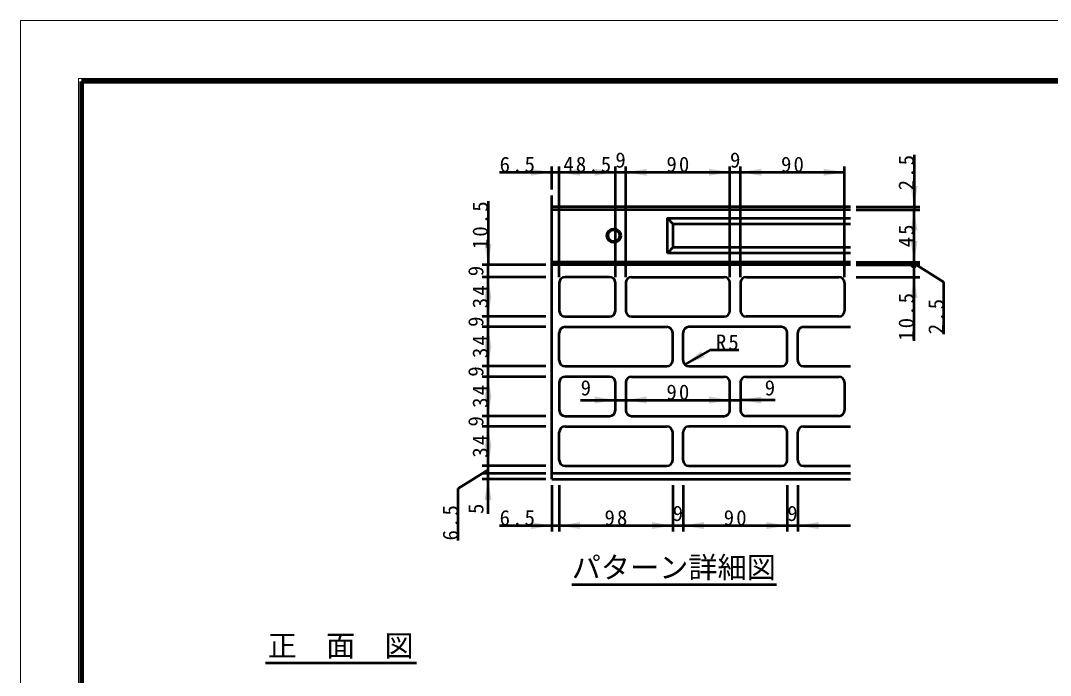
# Model space of a CAD drawing. Units: millimetres, scale not verified, with parts at other scales. Extents: x -2102 to 2102, y -1485 to 1485.
# Drawn here: x -2102 to -323, y 355 to 1485 of the extents above; entities that cross this region are included whole.
import ezdxf
from ezdxf.enums import TextEntityAlignment as Align

# ---------------------------------------------------------------- set-up
doc = ezdxf.new("R2010")
doc.units = ezdxf.units.MM
doc.header["$LTSCALE"] = 5
doc.layers.add('0-0_V-nasSTD', color=7, linetype='Continuous', lineweight=35)
doc.layers.add('0-1_0', color=7, linetype='Continuous', lineweight=50)
doc.styles.add('ＭＳ ゴシック', font='')
doc.styles.get('ＭＳ ゴシック').set_extended_font_data('MS Gothic')

msp = doc.modelspace()

# ---------------------------------------------------------------- linework, layer by layer
at = {"layer": '0-0_V-nasSTD', "lineweight": 100}
msp.add_line((-1997.5, 1380), (-1997.5, -1380), dxfattribs=at)
at = {"layer": '0-0_V-nasSTD', "lineweight": 18}
for points in [[(-2102.5, -1485), (-2102.5, 1485), (2102.5, 1485), (2102.5, -1485)], [(-2002.5, -1385), (-2002.5, 1385), (2002.5, 1385), (2002.5, -1385)]]:
    msp.add_lwpolyline(points, close=True, dxfattribs=at)
at = {"layer": '0-0_V-nasSTD', "lineweight": 100}
msp.add_lwpolyline([(1997.5, -1380), (1997.5, 1380), (-1997.5, 1380)], dxfattribs=at)
at = {"layer": '0-0_V-nasSTD', "lineweight": 50}
msp.add_circle((-558.911, 1063.254), 4, dxfattribs=at)
at = {"layer": '0-0_V-nasSTD'}
for points in [[(-1220.911, 1217.254), (-1220.911, 1229.254), (-1184.911, 1223.254)], [(-1171.911, 1223.254), (-1135.911, 1217.254), (-1135.911, 1229.254)], [(-1110.911, 1217.254), (-1110.911, 1229.254), (-1074.911, 1223.254)], [(-1056.911, 1223.254), (-1020.911, 1217.254), (-1020.911, 1229.254)], [(-912.911, 1217.254), (-912.911, 1229.254), (-876.911, 1223.254)], [(-858.911, 1223.254), (-822.911, 1217.254), (-822.911, 1229.254)], [(-714.911, 1217.254), (-714.911, 1229.254), (-678.911, 1223.254)], [(-564.911, 1199.254), (-558.911, 1163.254), (-552.911, 1199.254)], [(-564.911, 1122.254), (-558.911, 1158.254), (-552.911, 1122.254)], [(-564.911, 1104.254), (-558.911, 1068.254), (-552.911, 1104.254)], [(-1300.911, 1099.254), (-1294.911, 1063.254), (-1288.911, 1099.254)], [(-1300.911, 1006.254), (-1294.911, 1042.254), (-1288.911, 1006.254)], [(-564.911, 1006.254), (-558.911, 1042.254), (-552.911, 1006.254)], [(-1300.911, 1010.254), (-1294.911, 974.254), (-1288.911, 1010.254)], [(-1300.911, 920.254), (-1294.911, 956.254), (-1288.911, 920.254)], [(-1300.911, 924.254), (-1294.911, 888.254), (-1288.911, 924.254)], [(-954.982, 891.183), (-926.805, 914.379), (-920.805, 903.987)], [(-1300.911, 834.254), (-1294.911, 870.254), (-1288.911, 834.254)], [(-1300.911, 838.254), (-1294.911, 802.254), (-1288.911, 838.254)], [(-1110.911, 823.996), (-1110.911, 835.996), (-1074.911, 829.996)], [(-1056.911, 829.996), (-1020.911, 823.996), (-1020.911, 835.996)], [(-912.911, 823.996), (-912.911, 835.996), (-876.911, 829.996)], [(-858.911, 829.996), (-822.911, 823.996), (-822.911, 835.996)], [(-1300.911, 748.254), (-1294.911, 784.254), (-1288.911, 748.254)], [(-1300.911, 752.254), (-1294.911, 716.254), (-1288.911, 752.254)], [(-1300.911, 657.254), (-1294.911, 693.254), (-1288.911, 657.254)], [(-1220.911, 607.254), (-1220.911, 619.254), (-1184.911, 613.254)], [(-1171.911, 613.254), (-1135.911, 607.254), (-1135.911, 619.254)], [(-1011.911, 607.254), (-1011.911, 619.254), (-975.911, 613.254)], [(-957.911, 613.254), (-921.911, 607.254), (-921.911, 619.254)], [(-813.911, 607.254), (-813.911, 619.254), (-777.911, 613.254)], [(-759.911, 613.254), (-723.911, 607.254), (-723.911, 619.254)]]:
    msp.add_solid(points, dxfattribs=at)
at = {"layer": '0-1_0'}
for p, q in [((-558.911, 1253.254), (-558.911, 1163.254)), ((-1184.911, 1193.254), (-1184.911, 1233.254)), ((-1171.911, 1042.254), (-1171.911, 1233.254)), ((-1074.911, 1042.254), (-1074.911, 1233.254)), ((-1056.911, 1042.254), (-1056.911, 1233.254)), ((-876.911, 1042.254), (-876.911, 1233.254)), ((-858.911, 1042.254), (-858.911, 1233.254)), ((-678.911, 1042.254), (-678.911, 1233.254)), ((-1274.911, 1223.254), (-1184.911, 1223.254)), ((-1184.911, 1223.254), (-1171.911, 1223.254)), ((-1171.911, 1223.254), (-1074.911, 1223.254)), ((-1074.911, 1223.254), (-1056.911, 1223.254)), ((-1056.911, 1223.254), (-876.911, 1223.254)), ((-876.911, 1223.254), (-858.911, 1223.254)), ((-858.911, 1223.254), (-678.911, 1223.254)), ((-1184.911, 693.254), (-1184.911, 1183.254)), ((-1294.911, 1173.254), (-1294.911, 1063.254)), ((-668.911, 1163.254), (-1184.911, 1163.254)), ((-668.911, 1158.254), (-1184.911, 1158.254)), ((-658.911, 1163.254), (-548.911, 1163.254)), ((-658.911, 1158.254), (-548.911, 1158.254)), ((-558.911, 1163.254), (-558.911, 1158.254)), ((-558.911, 1068.254), (-558.911, 1158.254)), ((-984.911, 1083.754), (-984.911, 1143.754)), ((-974.911, 1093.754), (-974.911, 1133.754)), ((-668.911, 1133.754), (-974.911, 1133.754)), ((-974.911, 1093.754), (-984.911, 1083.754)), ((-974.911, 1093.754), (-668.911, 1093.754)), ((-668.911, 1068.254), (-1184.911, 1068.254)), ((-668.911, 1083.754), (-984.911, 1083.754)), ((-658.911, 1068.254), (-548.911, 1068.254)), ((-558.911, 1063.254), (-558.911, 1068.254)), ((-1194.911, 1063.254), (-1304.911, 1063.254)), ((-1294.911, 1042.254), (-1294.911, 1063.254)), ((-668.911, 1063.254), (-1184.911, 1063.254)), ((-658.911, 1063.254), (-548.911, 1063.254)), ((-507.375, 1033.538), (-558.911, 1065.754)), ((-558.911, 1042.254), (-558.911, 1063.254)), ((-1194.911, 1042.254), (-1304.911, 1042.254)), ((-1294.911, 974.254), (-1294.911, 1042.254)), ((-1171.911, 1032.254), (-1171.911, 984.254)), ((-1084.911, 1042.254), (-1161.911, 1042.254)), ((-1074.911, 984.254), (-1074.911, 1032.254)), ((-1056.911, 1032.254), (-1056.911, 984.254)), ((-1046.911, 1042.254), (-886.911, 1042.254)), ((-876.911, 984.254), (-876.911, 1032.254)), ((-858.911, 1032.254), (-858.911, 984.254)), ((-848.911, 1042.254), (-688.911, 1042.254)), ((-678.911, 1032.254), (-678.911, 984.254)), ((-658.911, 1042.254), (-548.911, 1042.254)), ((-558.911, 932.254), (-558.911, 1042.254)), ((-507.375, 943.538), (-507.375, 1033.538)), ((-1194.911, 974.254), (-1304.911, 974.254)), ((-1294.911, 956.254), (-1294.911, 974.254)), ((-1161.911, 974.254), (-1084.911, 974.254)), ((-1046.911, 974.254), (-886.911, 974.254)), ((-688.911, 974.254), (-848.911, 974.254)), ((-1194.911, 956.254), (-1304.911, 956.254)), ((-1294.911, 888.254), (-1294.911, 956.254)), ((-1171.911, 898.254), (-1171.911, 946.254)), ((-1161.911, 956.254), (-985.911, 956.254)), ((-975.911, 898.254), (-975.911, 946.254)), ((-957.911, 898.254), (-957.911, 946.254)), ((-787.911, 956.254), (-947.911, 956.254)), ((-777.911, 898.254), (-777.911, 946.254)), ((-759.911, 898.254), (-759.911, 946.254)), ((-749.911, 956.254), (-668.911, 956.254)), ((-911.681, 916.183), (-954.982, 891.183)), ((-861.681, 916.183), (-911.681, 916.183)), ((-1194.911, 888.254), (-1304.911, 888.254)), ((-1294.911, 870.254), (-1294.911, 888.254)), ((-1161.911, 888.254), (-985.911, 888.254)), ((-947.911, 888.254), (-787.911, 888.254)), ((-749.911, 888.254), (-668.911, 888.254)), ((-1194.911, 870.254), (-1304.911, 870.254)), ((-1294.911, 802.254), (-1294.911, 870.254)), ((-1171.911, 860.254), (-1171.911, 812.254)), ((-1084.911, 870.254), (-1161.911, 870.254)), ((-1074.911, 812.254), (-1074.911, 860.254)), ((-1056.911, 860.254), (-1056.911, 812.254)), ((-1046.911, 870.254), (-886.911, 870.254)), ((-876.911, 812.254), (-876.911, 860.254)), ((-858.911, 860.254), (-858.911, 812.254)), ((-848.911, 870.254), (-688.911, 870.254)), ((-678.911, 860.254), (-678.911, 812.254)), ((-1134.911, 829.996), (-1074.911, 829.996)), ((-1074.911, 829.996), (-1056.911, 829.996)), ((-1056.911, 829.996), (-876.911, 829.996)), ((-876.911, 829.996), (-858.911, 829.996)), ((-798.911, 829.996), (-858.911, 829.996)), ((-1194.911, 802.254), (-1304.911, 802.254)), ((-1294.911, 784.254), (-1294.911, 802.254)), ((-1161.911, 802.254), (-1084.911, 802.254)), ((-1046.911, 802.254), (-886.911, 802.254)), ((-688.911, 802.254), (-848.911, 802.254)), ((-1194.911, 784.254), (-1304.911, 784.254)), ((-1161.911, 784.254), (-985.911, 784.254)), ((-787.911, 784.254), (-947.911, 784.254)), ((-749.911, 784.254), (-668.911, 784.254)), ((-1171.911, 726.254), (-1171.911, 774.254)), ((-975.911, 726.254), (-975.911, 774.254)), ((-957.911, 726.254), (-957.911, 774.254)), ((-777.911, 726.254), (-777.911, 774.254)), ((-759.911, 726.254), (-759.911, 774.254)), ((-1194.911, 716.254), (-1304.911, 716.254)), ((-1161.911, 716.254), (-985.911, 716.254)), ((-947.911, 716.254), (-787.911, 716.254)), ((-749.911, 716.254), (-668.911, 716.254)), ((-1346.447, 677.538), (-1294.911, 709.754)), ((-1194.911, 703.254), (-1304.911, 703.254)), ((-1294.911, 693.254), (-1294.911, 703.254)), ((-668.911, 703.254), (-1184.911, 703.254)), ((-1346.447, 587.538), (-1346.447, 677.538)), ((-1194.911, 693.254), (-1304.911, 693.254)), ((-1294.911, 633.254), (-1294.911, 693.254)), ((-1184.911, 693.254), (-668.911, 693.254)), ((-1184.911, 683.254), (-1184.911, 603.254)), ((-1171.911, 683.254), (-1171.911, 603.254)), ((-975.911, 683.254), (-975.911, 603.254)), ((-957.911, 683.254), (-957.911, 603.254)), ((-777.911, 683.254), (-777.911, 603.254)), ((-759.911, 683.254), (-759.911, 603.254)), ((-1274.911, 613.254), (-1184.911, 613.254)), ((-1184.911, 613.254), (-1171.911, 613.254)), ((-1171.911, 613.254), (-975.911, 613.254)), ((-975.911, 613.254), (-957.911, 613.254)), ((-957.911, 613.254), (-777.911, 613.254)), ((-777.911, 613.254), (-759.911, 613.254)), ((-759.911, 613.254), (-668.911, 613.254)), ((-1150.366, 511.492), (-796.356, 511.492)), ((-1679.506, 376.38), (-1418.699, 376.38))]:
    msp.add_line(p, q, dxfattribs=at)
for points in [[(-974.911, 1133.754), (-984.911, 1143.754), (-668.911, 1143.754)], [(-1294.911, 703.254), (-1294.911, 716.254), (-1294.911, 784.254)]]:
    msp.add_lwpolyline(points, dxfattribs=at)
for radius in [12, 10]:
    msp.add_circle((-1077.511, 1113.754), radius, dxfattribs=at)
for centre, start, end in [((-1161.911, 1032.254), 90, 180), ((-1084.911, 1032.254), 0, 90), ((-1046.911, 1032.254), 90, 180), ((-886.911, 1032.254), 0, 90), ((-848.911, 1032.254), 90, 180), ((-688.911, 1032.254), 0, 90), ((-1161.911, 984.254), 180, 270), ((-1084.911, 984.254), 270, 0), ((-1046.911, 984.254), 180, 270), ((-886.911, 984.254), 270, 0), ((-848.911, 984.254), 180, 270), ((-688.911, 984.254), 270, 0), ((-1161.911, 946.254), 90, 180), ((-985.911, 946.254), 0, 90), ((-947.911, 946.254), 90, 180), ((-787.911, 946.254), 0, 90), ((-749.911, 946.254), 90, 180), ((-1161.911, 898.254), 180, 270), ((-985.911, 898.254), 270, 0), ((-947.911, 898.254), 180, 270), ((-787.911, 898.254), 270, 0), ((-749.911, 898.254), 180, 270), ((-1161.911, 860.254), 90, 180), ((-1084.911, 860.254), 0, 90), ((-1046.911, 860.254), 90, 180), ((-886.911, 860.254), 0, 90), ((-848.911, 860.254), 90, 180), ((-688.911, 860.254), 0, 90), ((-1161.911, 812.254), 180, 270), ((-1084.911, 812.254), 270, 0), ((-1046.911, 812.254), 180, 270), ((-886.911, 812.254), 270, 0), ((-848.911, 812.254), 180, 270), ((-688.911, 812.254), 270, 0), ((-1161.911, 774.254), 90, 180), ((-985.911, 774.254), 0, 90), ((-947.911, 774.254), 90, 180), ((-787.911, 774.254), 0, 90), ((-749.911, 774.254), 90, 180), ((-1161.911, 726.254), 180, 270), ((-985.911, 726.254), 270, 0), ((-947.911, 726.254), 180, 270), ((-787.911, 726.254), 270, 0), ((-749.911, 726.254), 180, 270)]:
    msp.add_arc(centre, 10, start, end, dxfattribs=at)

# ---------------------------------------------------------------- texts
at = {"layer": '0-0_V-nasSTD', "style": 'ＭＳ ゴシック'}
for s, height, p in [('9', 26.39, (-1074.911, 1223.254)), ('9', 26.39, (-876.911, 1223.254)), ('9', 26.39, (-1134.911, 829.996)), ('9', 26.39, (-816.911, 829.996)), ('9', 26.39, (-975.911, 613.254)), ('9', 26.39, (-777.911, 613.254)), ('パターン詳細図', 36.95, (-1150.366, 511.492)), ('正\u3000面\u3000図', 36.95, (-1675.506, 376.38))]:
    msp.add_text(s, height=height, dxfattribs=at).set_placement(p, align=Align.BOTTOM_LEFT)
for s, p in [('9', (-1294.911, 1043.754)), ('9', (-1294.911, 956.254)), ('9', (-1294.911, 870.254)), ('9', (-1294.911, 784.254)), ('5', (-1294.911, 633.254))]:
    msp.add_text(s, height=26.39, rotation=90, dxfattribs=at).set_placement(p, align=Align.BOTTOM_LEFT)
at = {"layer": '0-0_V-nasSTD', "char_height": 26.39, "attachment_point": 7, "style": 'ＭＳ ゴシック'}
for s, insert in [('\\T1.2;6.5', (-1274.911, 1223.254)), ('\\T1.2;48.5', (-1164.811, 1223.254)), ('\\T1.2;90', (-986.711, 1223.254)), ('\\T1.2;90', (-788.711, 1223.254)), ('\\T1.2;R5', (-901.281, 916.183)), ('\\T1.2;90', (-986.711, 829.996)), ('\\T1.2;6.5', (-1274.911, 613.254)), ('\\T1.2;98', (-1093.711, 613.254)), ('\\T1.2;90', (-887.711, 613.254))]:
    msp.add_mtext(s, dxfattribs=dict(at, insert=insert))
at = {"layer": '0-0_V-nasSTD', "char_height": 26.39, "attachment_point": 7, "rotation": 90, "style": 'ＭＳ ゴシック'}
for s, insert in [('\\T1.2;2.5', (-558.911, 1192.054)), ('\\T1.2;10.5', (-1294.911, 1090.454)), ('\\T1.2;45', (-558.911, 1093.454)), ('\\T1.2;34', (-1294.911, 988.454)), ('\\T1.2;10.5', (-558.911, 932.254)), ('\\T1.2;2.5', (-507.375, 943.538)), ('\\T1.2;34', (-1294.911, 902.454)), ('\\T1.2;34', (-1294.911, 816.454)), ('\\T1.2;34', (-1294.911, 730.454)), ('\\T1.2;6.5', (-1346.447, 587.538))]:
    msp.add_mtext(s, dxfattribs=dict(at, insert=insert))

doc.saveas('drawing.dxf')
